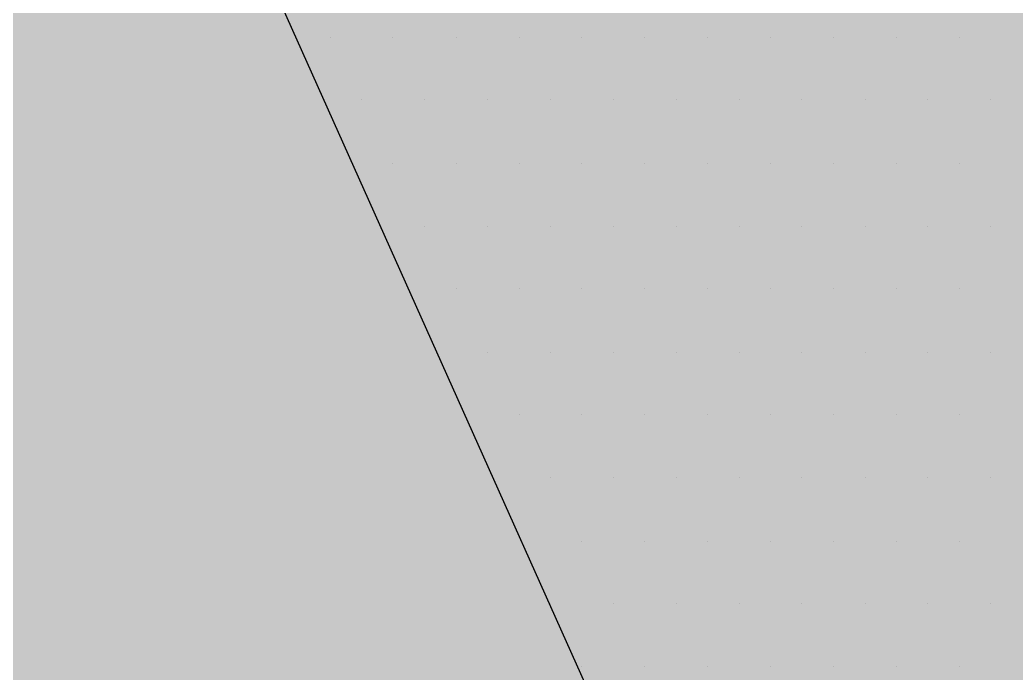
# Paper-space layout 'Layout1' of a CAD drawing. Extents: x -43 to 2298, y -18 to 768.
# Drawn here: x 142.565 to 143.436, y 270.442 to 271.013 of the extents above; entities that cross this region are included whole.
import ezdxf

# ---------------------------------------------------------------- set-up
doc = ezdxf.new("R2010")
doc.units = 0
doc.header["$LTSCALE"] = 2
doc.layers.add('CARTOUCHE', color=7, linetype='Continuous')
doc.layers.add('LOGO', color=7, linetype='Continuous')

# ---------------------------------------------------------------- blocks, each defined once
blk = doc.blocks.new('A$C715108E3')
at = {"layer": 'LOGO', "color": 131}
for p, q in [((-5.3004, 1.6215), (-5.3004, 1.6215)), ((-5.2498, 1.6215), (-5.2498, 1.6215)), ((-5.1584, 1.6215), (-5.1584, 1.6215)), ((-5.0665, 1.6215), (-5.0665, 1.6215)), ((-4.9745, 1.6215), (-4.9745, 1.6215)), ((-4.8829, 1.6215), (-4.8829, 1.6215)), ((-4.7912, 1.6215), (-4.7912, 1.6215)), ((-4.6992, 1.6215), (-4.6992, 1.6215)), ((-4.6076, 1.6215), (-4.6076, 1.6215)), ((-4.5159, 1.6215), (-4.5159, 1.6215)), ((-4.4243, 1.6215), (-4.4243, 1.6215)), ((-4.3322, 1.6215), (-4.3322, 1.6215)), ((-5.2596, 1.5302), (-5.2596, 1.5302)), ((-5.2041, 1.5302), (-5.2041, 1.5302)), ((-5.1121, 1.5302), (-5.1121, 1.5302)), ((-5.0208, 1.5302), (-5.0208, 1.5302)), ((-4.929, 1.5302), (-4.929, 1.5302)), ((-4.8369, 1.5302), (-4.8369, 1.5302)), ((-4.7453, 1.5302), (-4.7453, 1.5302)), ((-4.6537, 1.5302), (-4.6537, 1.5302)), ((-4.562, 1.5302), (-4.562, 1.5302)), ((-4.47, 1.5302), (-4.47, 1.5302)), ((-4.3787, 1.5302), (-4.3787, 1.5302)), ((-4.2867, 1.5302), (-4.2867, 1.5302)), ((-5.2183, 1.4378), (-5.2183, 1.4378)), ((-5.1584, 1.4378), (-5.1584, 1.4378)), ((-5.0665, 1.4378), (-5.0665, 1.4378)), ((-4.9745, 1.4378), (-4.9745, 1.4378)), ((-4.8829, 1.4378), (-4.8829, 1.4378)), ((-4.7912, 1.4378), (-4.7912, 1.4378)), ((-4.6992, 1.4378), (-4.6992, 1.4378)), ((-4.6076, 1.4378), (-4.6076, 1.4378)), ((-4.5159, 1.4378), (-4.5159, 1.4378)), ((-4.4243, 1.4378), (-4.4243, 1.4378)), ((-4.3322, 1.4378), (-4.3322, 1.4378)), ((-5.1775, 1.3464), (-5.1775, 1.3464)), ((-5.1121, 1.3464), (-5.1121, 1.3464)), ((-5.0208, 1.3464), (-5.0208, 1.3464)), ((-4.929, 1.3464), (-4.929, 1.3464)), ((-4.8369, 1.3464), (-4.8369, 1.3464)), ((-4.7453, 1.3464), (-4.7453, 1.3464)), ((-4.6537, 1.3464), (-4.6537, 1.3464)), ((-4.562, 1.3464), (-4.562, 1.3464)), ((-4.47, 1.3464), (-4.47, 1.3464)), ((-4.3787, 1.3464), (-4.3787, 1.3464)), ((-4.2867, 1.3464), (-4.2867, 1.3464)), ((-5.1361, 1.2549), (-5.1361, 1.2549)), ((-5.0665, 1.2549), (-5.0665, 1.2549)), ((-4.9745, 1.2549), (-4.9745, 1.2549)), ((-4.8829, 1.2549), (-4.8829, 1.2549)), ((-4.7912, 1.2549), (-4.7912, 1.2549)), ((-4.6992, 1.2549), (-4.6992, 1.2549)), ((-4.6076, 1.2549), (-4.6076, 1.2549)), ((-4.5159, 1.2549), (-4.5159, 1.2549)), ((-4.4243, 1.2549), (-4.4243, 1.2549)), ((-4.3322, 1.2549), (-4.3322, 1.2549)), ((-5.0946, 1.1625), (-5.0946, 1.1625)), ((-5.0208, 1.1625), (-5.0208, 1.1625)), ((-4.929, 1.1625), (-4.929, 1.1625)), ((-4.8369, 1.1625), (-4.8369, 1.1625)), ((-4.7453, 1.1625), (-4.7453, 1.1625)), ((-4.6537, 1.1625), (-4.6537, 1.1625)), ((-4.562, 1.1625), (-4.562, 1.1625)), ((-4.47, 1.1625), (-4.47, 1.1625)), ((-4.3787, 1.1625), (-4.3787, 1.1625)), ((-4.2867, 1.1625), (-4.2867, 1.1625)), ((-5.054, 1.0714), (-5.054, 1.0714)), ((-4.9745, 1.0714), (-4.9745, 1.0714)), ((-4.8829, 1.0714), (-4.8829, 1.0714)), ((-4.7912, 1.0714), (-4.7912, 1.0714)), ((-4.6992, 1.0714), (-4.6992, 1.0714)), ((-4.6076, 1.0714), (-4.6076, 1.0714)), ((-4.5159, 1.0714), (-4.5159, 1.0714)), ((-4.4243, 1.0714), (-4.4243, 1.0714)), ((-4.3322, 1.0714), (-4.3322, 1.0714)), ((-5.0127, 0.9798), (-5.0127, 0.9798)), ((-4.929, 0.9798), (-4.929, 0.9798)), ((-4.8369, 0.9798), (-4.8369, 0.9798)), ((-4.7453, 0.9798), (-4.7453, 0.9798)), ((-4.6537, 0.9798), (-4.6537, 0.9798)), ((-4.562, 0.9798), (-4.562, 0.9798)), ((-4.47, 0.9798), (-4.47, 0.9798)), ((-4.3787, 0.9798), (-4.3787, 0.9798)), ((-4.2867, 0.9798), (-4.2867, 0.9798)), ((-4.9721, 0.8874), (-4.9721, 0.8874)), ((-4.8829, 0.8874), (-4.8829, 0.8874)), ((-4.7912, 0.8874), (-4.7912, 0.8874)), ((-4.6992, 0.8874), (-4.6992, 0.8874)), ((-4.6076, 0.8874), (-4.6076, 0.8874)), ((-4.5159, 0.8874), (-4.5159, 0.8874)), ((-4.4243, 0.8874), (-4.4243, 0.8874)), ((-4.3322, 0.8874), (-4.3322, 0.8874)), ((-4.9305, 0.7961), (-4.9305, 0.7961)), ((-4.929, 0.7961), (-4.929, 0.7961)), ((-4.8369, 0.7961), (-4.8369, 0.7961)), ((-4.7453, 0.7961), (-4.7453, 0.7961)), ((-4.6537, 0.7961), (-4.6537, 0.7961)), ((-4.562, 0.7961), (-4.562, 0.7961)), ((-4.47, 0.7961), (-4.47, 0.7961)), ((-4.3787, 0.7961), (-4.3787, 0.7961)), ((-4.2867, 0.7961), (-4.2867, 0.7961)), ((-4.89, 0.7047), (-4.89, 0.7047)), ((-4.8829, 0.7047), (-4.8829, 0.7047)), ((-4.7912, 0.7047), (-4.7912, 0.7047)), ((-4.6992, 0.7047), (-4.6992, 0.7047)), ((-4.6076, 0.7047), (-4.6076, 0.7047)), ((-4.5159, 0.7047), (-4.5159, 0.7047)), ((-4.4243, 0.7047), (-4.4243, 0.7047)), ((-4.3322, 0.7047), (-4.3322, 0.7047))]:
    blk.add_line(p, q, dxfattribs=at)
blk.add_lwpolyline([(3.9051, -3.7588), (-0.4601, -3.2749), (1.2763, -0.8417), (0, 0), (-1.7101, -2.322), (-3.5228, 1.6324), (-4.3907, 1.9382), (-5.4878, 2.0402), (-2.8588, -3.8274), (-4.4672, -5.9198), (-4.8244, -3.2921), (-5.1561, -2.8832), (-5.6923, -1.5053), (-6.7131, -2.8584), (-7.4026, -1.3018), (-8.4999, -2.7561), (-7.811, -4.4145), (-9.1641, -6.2255)], dxfattribs=at)
blk = doc.blocks.new('A$C581E6685')
at = {"layer": 'CARTOUCHE'}
blk.add_blockref('A$C715108E3', (-31.6739, 36.3189), dxfattribs=at)

psp = doc.layouts.get("Layout1")

# ---------------------------------------------------------------- hatches: boundary and pattern name
at = {"layer": 'CARTOUCHE', "true_color": 0xffffff}
h = psp.add_hatch(color=7, dxfattribs=at)
h.dxf.hatch_style = 1
edge = h.paths.add_edge_path()
edge.add_spline(control_points=[(127.71967, 272.47485), (127.71967, 261.58368), (127.71967, 250.69252), (127.71967, 246.85252), (131.55967, 246.85252), (177.09893, 246.85252), (222.6382, 246.85252), (226.4782, 246.85252), (226.4782, 250.69252), (226.4782, 261.58368), (226.4782, 272.47485), (226.4782, 276.31485), (222.6382, 276.31485), (177.09893, 276.31485), (131.55967, 276.31485), (127.71967, 276.31485), (127.71967, 272.47485)], knot_values=[0, 0, 0, 1, 1, 2.570796, 2.570796, 3.570796, 3.570796, 5.141593, 5.141593, 6.141593, 6.141593, 7.712389, 7.712389, 8.712389, 8.712389, 10.283185, 10.283185, 10.283185], weights=[1, 1, 1, 0.707107, 1, 1, 1, 0.707107, 1, 1, 1, 0.707107, 1, 1, 1, 0.707107, 1], degree=2, periodic=0)

# ---------------------------------------------------------------- linework, layer by layer
at = {"layer": 'CARTOUCHE'}
psp.add_rational_spline([(127.71967, 272.47485), (127.71967, 261.58368), (127.71967, 250.69252), (127.71967, 246.85252), (131.55967, 246.85252), (177.09893, 246.85252), (222.6382, 246.85252), (226.4782, 246.85252), (226.4782, 250.69252), (226.4782, 261.58368), (226.4782, 272.47485), (226.4782, 276.31485), (222.6382, 276.31485), (177.09893, 276.31485), (131.55967, 276.31485), (127.71967, 276.31485), (127.71967, 272.47485)], [1, 1, 1, 0.707106781187, 1, 1, 1, 0.707106781187, 1, 1, 1, 0.707106781187, 1, 1, 1, 0.707106781187, 1], degree=2, knots=[0, 0, 0, 1, 1, 2.570796, 2.570796, 3.570796, 3.570796, 5.141593, 5.141593, 6.141593, 6.141593, 7.712389, 7.712389, 8.712389, 8.712389, 10.283185, 10.283185, 10.283185], dxfattribs=at)

# ---------------------------------------------------------------- block references
at = {"layer": 'CARTOUCHE', "xscale": 0.6, "yscale": 0.6, "zscale": 0.6}
psp.add_blockref('A$C581E6685', (164.99041, 248.2331), dxfattribs=at)

doc.saveas('drawing.dxf')
